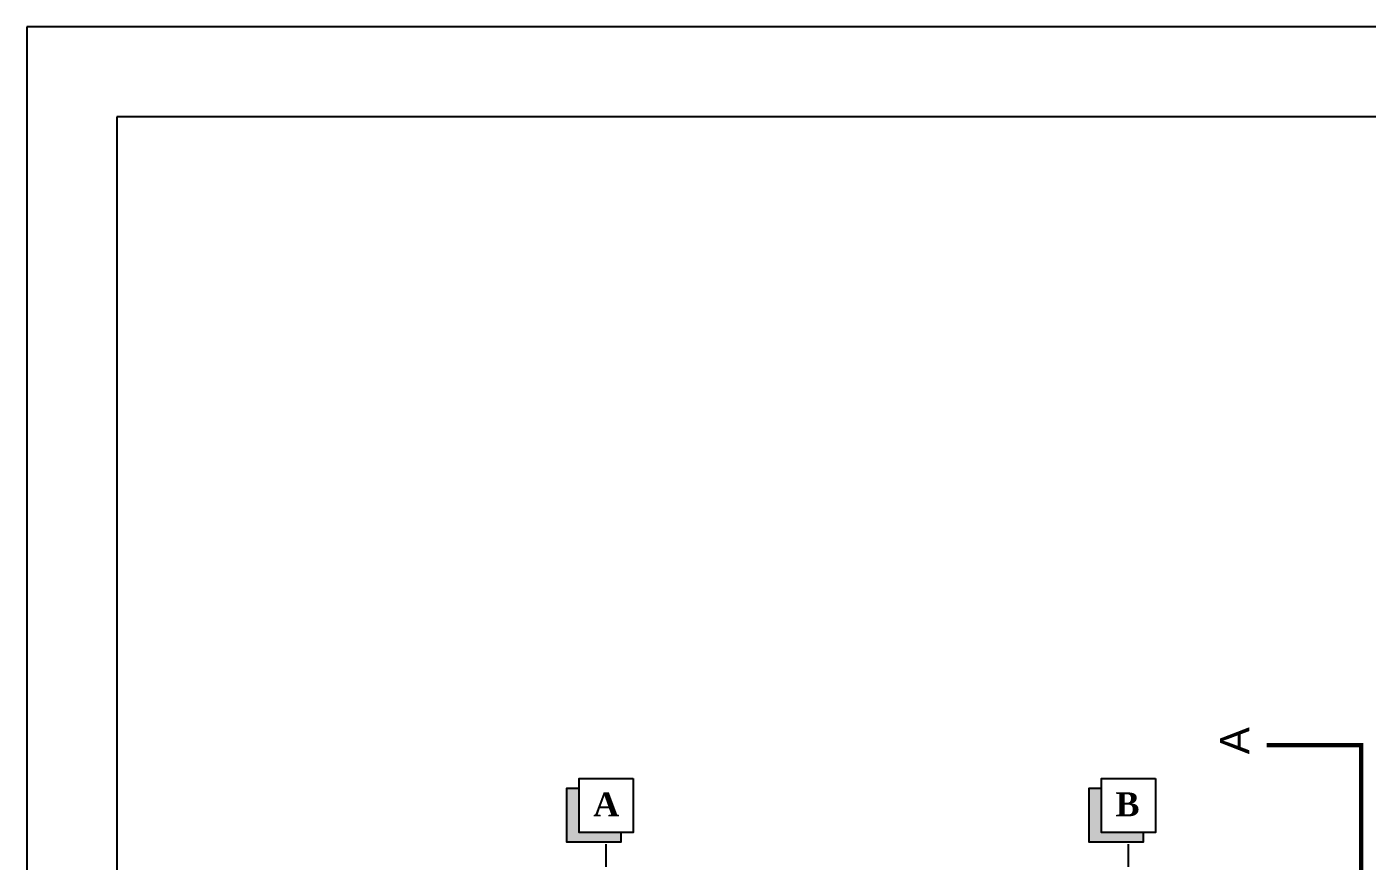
# Model space of a CAD drawing. Header units: metres. Extents: x 118 to 385, y 94 to 136.
# Drawn here: x 179.85 to 194.73, y 126.43 to 135.69 of the extents above; entities that cross this region are included whole.
import ezdxf
from ezdxf.enums import TextEntityAlignment as Align

# ---------------------------------------------------------------- set-up
doc = ezdxf.new("R2010")
doc.units = ezdxf.units.M
doc.header["$MEASUREMENT"] = 0
doc.linetypes.add('ACAD_ISO10W100', pattern=[18, 12, -3, 0, -3])
doc.linetypes.add('DASHDOT', pattern=[1, 0.5, -0.25, 0, -0.25])
doc.layers.add('13', color=13, linetype='Continuous', lineweight=9)
doc.layers.add('AX bandi', color=253, linetype='Continuous')
doc.styles.add('77', font='swiss.ttf')
doc.styles.add('my number', font='timesbd.ttf')

msp = doc.modelspace()

# ---------------------------------------------------------------- hatches: boundary and pattern name
at = {"layer": 'AX bandi'}
for points in [[(186.44543, 126.63655), (186.44543, 126.74609), (185.98283, 126.74609), (185.98283, 127.23619), (185.84579, 127.23619), (185.84579, 126.63655)], [(192.24399, 126.63655), (192.24399, 126.74609), (191.7814, 126.74609), (191.7814, 127.23619), (191.64435, 127.23619), (191.64435, 126.63655)]]:
    msp.add_hatch(color=256, dxfattribs=at).paths.add_polyline_path(points)

# ---------------------------------------------------------------- linework, layer by layer
for p, q in [((209.55026, 135.68933), (179.85026, 135.68933)), ((179.85026, 135.68933), (179.85026, 93.68933)), ((180.85026, 134.68933), (180.85026, 94.68933)), ((208.55026, 134.68933), (180.85026, 134.68933))]:
    msp.add_line(p, q)
at = {"layer": '13', "linetype": 'ACAD_ISO10W100', "ltscale": 0.1, "const_width": 0.05}
msp.add_lwpolyline([(193.61635, 127.71451), (194.6649, 127.71451), (194.6649, 109.10837), (193.65673, 109.07939)], dxfattribs=at)
at = {"layer": 'AX bandi', "linetype": 'DASHDOT', "ltscale": 0.5}
for p, q in [((186.28265, 125.76487), (186.28265, 126.74609)), ((192.08122, 125.76487), (192.08122, 126.74609))]:
    msp.add_line(p, q, dxfattribs=at)
at = {"layer": 'AX bandi', "linetype": 'Continuous'}
for points in [[(186.44543, 126.74609), (186.44543, 126.63655), (185.84579, 126.63655), (185.84579, 127.23619), (185.98283, 127.23619)], [(192.24399, 126.74609), (192.24399, 126.63655), (191.64435, 126.63655), (191.64435, 127.23619), (191.7814, 127.23619)]]:
    msp.add_lwpolyline(points, dxfattribs=at)
for points in [[(186.58248, 127.34573), (186.58248, 126.74609), (185.98283, 126.74609), (185.98283, 127.34573)], [(192.38104, 127.34573), (192.38104, 126.74609), (191.7814, 126.74609), (191.7814, 127.34573)]]:
    msp.add_lwpolyline(points, close=True, dxfattribs=at)

# ---------------------------------------------------------------- texts
at = {"layer": '13', "style": '77'}
msp.add_text('A', height=0.32389, rotation=90, dxfattribs=at).set_placement((193.2605, 127.76443), align=Align.MIDDLE_CENTER)
at = {"layer": 'AX bandi', "style": 'my number'}
for s, p in [('A', (186.13852, 126.92619)), ('B', (191.93709, 126.92619))]:
    msp.add_text(s, height=0.26439, dxfattribs=at).set_placement(p)

doc.saveas('drawing.dxf')
